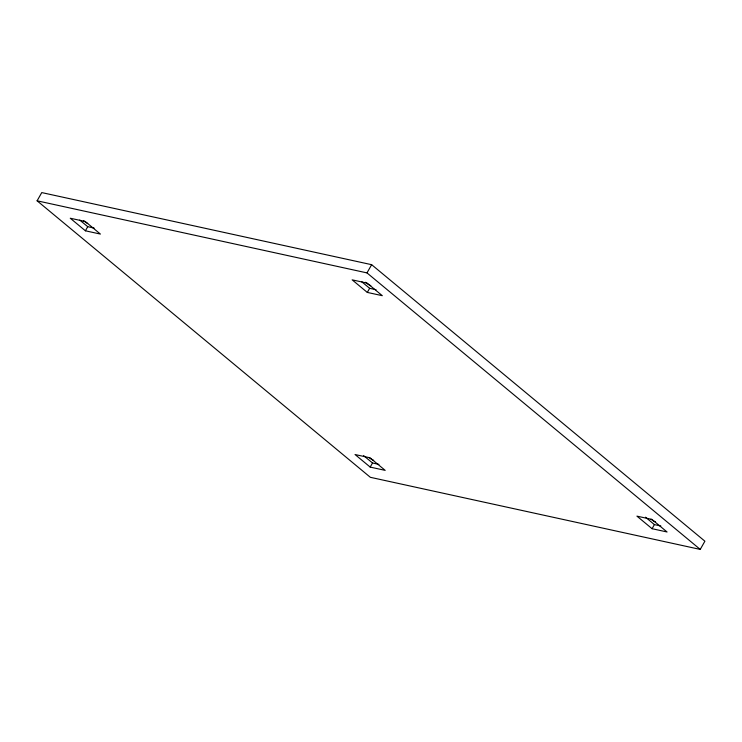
<?xml version="1.0" encoding="UTF-8"?>
<svg xmlns="http://www.w3.org/2000/svg" width="742" height="742" viewBox="0 0 742 742"><rect width="100%" height="100%" fill="white"/><g stroke="black" fill="none" stroke-linecap="round" stroke-linejoin="round"><path stroke-width="1.11" d="M37.1 200.804L41.765 192.586L371.649 264.69L704.9 541.196L700.235 549.414L370.351 477.31L37.1 200.804L366.984 272.898L700.235 549.414M85.404 230.799L100.402 234.073L85.256 221.506L70.258 218.231L85.404 230.799L87.741 226.69L94.16 228.1M366.984 272.898L371.649 264.69M367.299 292.413L382.297 295.687L367.151 283.119L352.153 279.845L367.299 292.413L369.637 288.304L376.064 289.714M370.184 467.089L385.181 470.372L370.035 457.805L355.038 454.521L370.184 467.089L372.521 462.989L378.949 464.39M652.079 528.703L667.077 531.986L651.93 519.419L636.933 516.135L652.079 528.703L654.416 524.603L660.844 526.004M361.614 281.654L369.637 288.304M645.503 517.202L654.416 524.603M79.719 220.04L87.741 226.69M363.608 455.597L372.521 462.989M370.796 285.698A5.342 1.261 29.6 0 1 365.509 282.248M655.576 521.988A5.342 1.261 29.6 0 1 651.04 519.233M373.68 460.374A5.342 1.261 29.6 0 1 369.145 457.619M87.686 223.49A5.342 1.261 29.6 0 1 83.614 220.634"/></g></svg>
